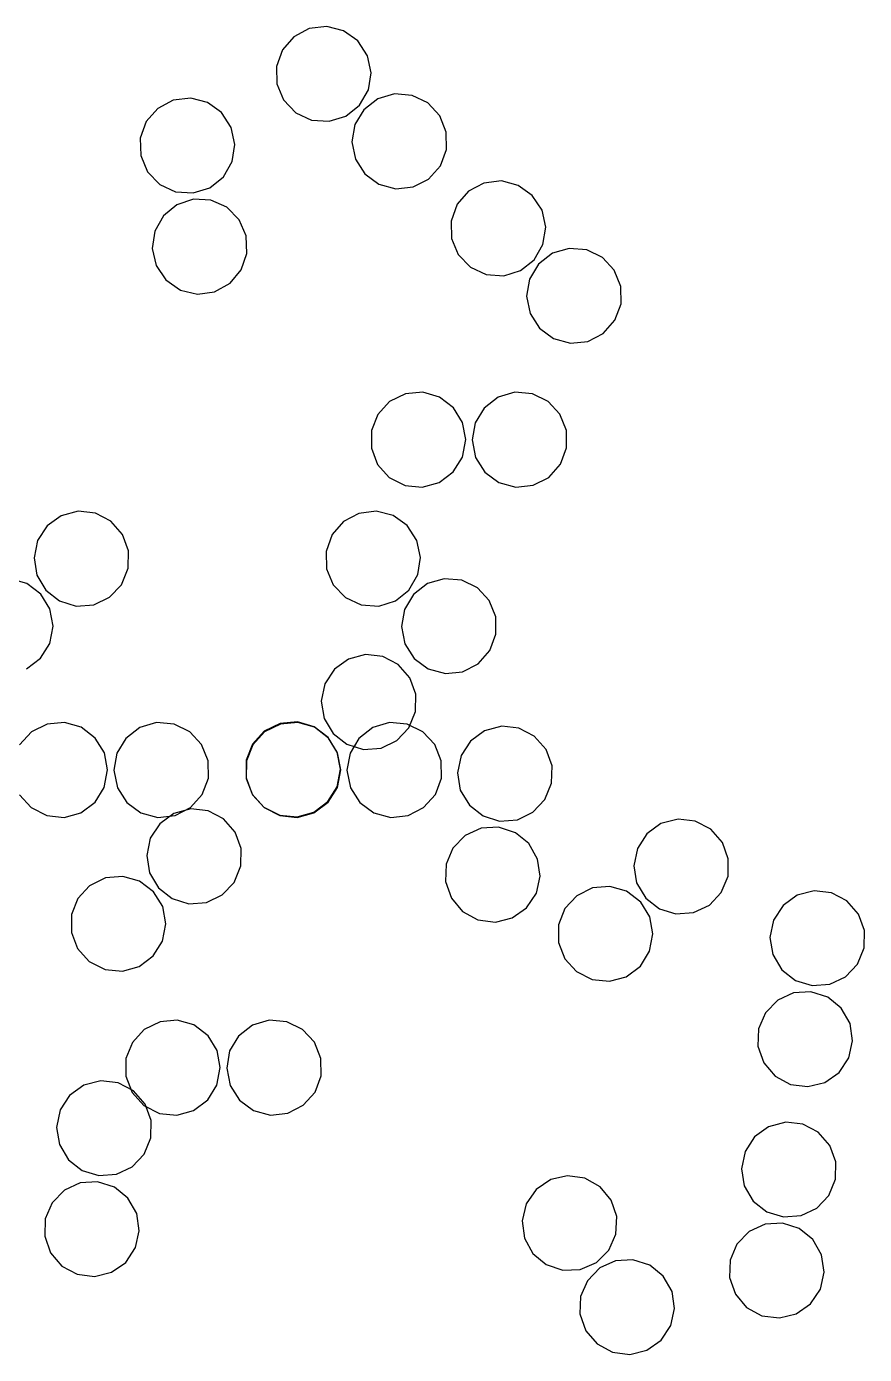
# Model space of a CAD drawing. Header units: metres. Extents: x -382 to 382, y -161 to 360.
# Drawn here: x -274.9 to -186.9, y -34.9 to 104.5 of the extents above; entities that cross this region are included whole.
import ezdxf

# ---------------------------------------------------------------- set-up
doc = ezdxf.new("R2010")
doc.units = ezdxf.units.M

msp = doc.modelspace()

# ---------------------------------------------------------------- linework, layer by layer
for p, q in [((-246.81, 103.47, -623.54), (-248.01, 102.1, -623.54)), ((-245.2, 104.33, -623.54), (-246.81, 103.47, -623.54)), ((-243.35, 104.55, -623.54), (-245.2, 104.33, -623.54)), ((-241.59, 104.09, -623.54), (-243.35, 104.55, -623.54)), ((-240.1, 103.04, -623.54), (-241.59, 104.09, -623.54)), ((-248.01, 102.1, -623.54), (-248.64, 100.34, -623.54)), ((-239.08, 101.48, -623.54), (-240.1, 103.04, -623.54)), ((-238.7, 99.69, -623.54), (-239.08, 101.48, -623.54)), ((-248.64, 100.34, -623.54), (-248.59, 98.52, -623.54)), ((-238.98, 97.89, -623.54), (-238.7, 99.69, -623.54)), ((-248.59, 98.52, -623.54), (-247.89, 96.84, -623.54)), ((-239.92, 96.28, -623.54), (-238.98, 97.89, -623.54)), ((-259.5, 96.8, -623.54), (-261.11, 95.94, -623.54)), ((-257.65, 97.02, -623.54), (-259.5, 96.8, -623.54)), ((-255.89, 96.56, -623.54), (-257.65, 97.02, -623.54)), ((-254.4, 95.51, -623.54), (-255.89, 96.56, -623.54)), ((-247.89, 96.84, -623.54), (-246.6, 95.49, -623.54)), ((-241.35, 95.15, -623.54), (-239.92, 96.28, -623.54)), ((-237.98, 96.95, -623.54), (-239.45, 95.81, -623.54)), ((-236.23, 97.47, -623.54), (-237.98, 96.95, -623.54)), ((-234.37, 97.31, -623.54), (-236.23, 97.47, -623.54)), ((-232.73, 96.52, -623.54), (-234.37, 97.31, -623.54)), ((-231.49, 95.18, -623.54), (-232.73, 96.52, -623.54)), ((-261.11, 95.94, -623.54), (-262.31, 94.57, -623.54)), ((-253.38, 93.95, -623.54), (-254.4, 95.51, -623.54)), ((-246.6, 95.49, -623.54), (-244.95, 94.72, -623.54)), ((-243.09, 94.6, -623.54), (-241.35, 95.15, -623.54)), ((-239.45, 95.81, -623.54), (-240.39, 94.25, -623.54)), ((-230.8, 93.45, -623.54), (-231.49, 95.18, -623.54)), ((-262.31, 94.57, -623.54), (-262.94, 92.81, -623.54)), ((-253, 92.16, -623.54), (-253.38, 93.95, -623.54)), ((-244.95, 94.72, -623.54), (-243.09, 94.6, -623.54)), ((-240.39, 94.25, -623.54), (-240.71, 92.45, -623.54)), ((-262.94, 92.81, -623.54), (-262.89, 90.99, -623.54)), ((-253.28, 90.36, -623.54), (-253, 92.16, -623.54)), ((-240.71, 92.45, -623.54), (-240.34, 90.62, -623.54)), ((-230.78, 91.63, -623.54), (-230.8, 93.45, -623.54)), ((-262.89, 90.99, -623.54), (-262.19, 89.3, -623.54)), ((-231.42, 89.92, -623.54), (-230.78, 91.63, -623.54)), ((-262.19, 89.3, -623.54), (-260.9, 87.96, -623.54)), ((-254.22, 88.75, -623.54), (-253.28, 90.36, -623.54)), ((-240.34, 90.62, -623.54), (-239.36, 89.08, -623.54)), ((-232.66, 88.53, -623.54), (-231.42, 89.92, -623.54)), ((-260.9, 87.96, -623.54), (-259.25, 87.19, -623.54)), ((-255.65, 87.62, -623.54), (-254.22, 88.75, -623.54)), ((-239.36, 89.08, -623.54), (-237.9, 88, -623.54)), ((-237.9, 88, -623.54), (-236.1, 87.51, -623.54)), ((-234.29, 87.7, -623.54), (-232.66, 88.53, -623.54)), ((-226.86, 88.11, -623.54), (-228.47, 87.25, -623.54)), ((-225.01, 88.33, -623.54), (-226.86, 88.11, -623.54)), ((-223.24, 87.87, -623.54), (-225.01, 88.33, -623.54)), ((-259.25, 87.19, -623.54), (-257.39, 87.07, -623.54)), ((-257.39, 87.07, -623.54), (-255.65, 87.62, -623.54)), ((-236.1, 87.51, -623.54), (-234.29, 87.7, -623.54)), ((-228.47, 87.25, -623.54), (-229.66, 85.88, -623.54)), ((-221.76, 86.82, -623.54), (-223.24, 87.87, -623.54)), ((-220.73, 85.26, -623.54), (-221.76, 86.82, -623.54)), ((-259.12, 85.81, -623.54), (-260.52, 84.65, -623.54)), ((-257.35, 86.4, -623.54), (-259.12, 85.81, -623.54)), ((-255.53, 86.31, -623.54), (-257.35, 86.4, -623.54)), ((-253.86, 85.57, -623.54), (-255.53, 86.31, -623.54)), ((-252.55, 84.24, -623.54), (-253.86, 85.57, -623.54)), ((-229.66, 85.88, -623.54), (-230.29, 84.12, -623.54)), ((-220.35, 83.47, -623.54), (-220.73, 85.26, -623.54)), ((-260.52, 84.65, -623.54), (-261.42, 83.07, -623.54)), ((-251.82, 82.57, -623.54), (-252.55, 84.24, -623.54)), ((-230.29, 84.12, -623.54), (-230.24, 82.3, -623.54)), ((-261.42, 83.07, -623.54), (-261.69, 81.22, -623.54)), ((-251.75, 80.71, -623.54), (-251.82, 82.57, -623.54)), ((-220.64, 81.67, -623.54), (-220.35, 83.47, -623.54)), ((-261.69, 81.22, -623.54), (-261.28, 79.45, -623.54)), ((-230.24, 82.3, -623.54), (-229.54, 80.61, -623.54)), ((-221.58, 80.06, -623.54), (-220.64, 81.67, -623.54)), ((-217.89, 81.25, -623.54), (-219.63, 80.73, -623.54)), ((-216.03, 81.09, -623.54), (-217.89, 81.25, -623.54)), ((-214.39, 80.29, -623.54), (-216.03, 81.09, -623.54)), ((-252.34, 78.99, -623.54), (-251.75, 80.71, -623.54)), ((-229.54, 80.61, -623.54), (-228.25, 79.27, -623.54)), ((-223, 78.93, -623.54), (-221.58, 80.06, -623.54)), ((-221.11, 79.59, -623.54), (-222.05, 78.02, -623.54)), ((-219.63, 80.73, -623.54), (-221.11, 79.59, -623.54)), ((-213.15, 78.96, -623.54), (-214.39, 80.29, -623.54)), ((-261.28, 79.45, -623.54), (-260.26, 77.94, -623.54)), ((-253.51, 77.59, -623.54), (-252.34, 78.99, -623.54)), ((-228.25, 79.27, -623.54), (-226.6, 78.5, -623.54)), ((-226.6, 78.5, -623.54), (-224.74, 78.38, -623.54)), ((-224.74, 78.38, -623.54), (-223, 78.93, -623.54)), ((-212.45, 77.23, -623.54), (-213.15, 78.96, -623.54)), ((-260.26, 77.94, -623.54), (-258.72, 76.87, -623.54)), ((-258.72, 76.87, -623.54), (-256.95, 76.45, -623.54)), ((-255.14, 76.69, -623.54), (-253.51, 77.59, -623.54)), ((-222.05, 78.02, -623.54), (-222.36, 76.23, -623.54)), ((-212.44, 75.41, -623.54), (-212.45, 77.23, -623.54)), ((-256.95, 76.45, -623.54), (-255.14, 76.69, -623.54)), ((-222.36, 76.23, -623.54), (-222, 74.4, -623.54)), ((-213.08, 73.7, -623.54), (-212.44, 75.41, -623.54)), ((-222, 74.4, -623.54), (-221.02, 72.86, -623.54)), ((-221.02, 72.86, -623.54), (-219.55, 71.78, -623.54)), ((-214.32, 72.31, -623.54), (-213.08, 73.7, -623.54)), ((-219.55, 71.78, -623.54), (-217.75, 71.29, -623.54)), ((-217.75, 71.29, -623.54), (-215.94, 71.48, -623.54)), ((-215.94, 71.48, -623.54), (-214.32, 72.31, -623.54)), ((-235.09, 65.98, -623.54), (-236.76, 65.15, -623.54)), ((-233.27, 66.14, -623.54), (-235.09, 65.98, -623.54)), ((-231.52, 65.63, -623.54), (-233.27, 66.14, -623.54)), ((-230.04, 64.51, -623.54), (-231.52, 65.63, -623.54)), ((-225.36, 65.61, -623.54), (-226.83, 64.47, -623.54)), ((-223.61, 66.13, -623.54), (-225.36, 65.61, -623.54)), ((-221.75, 65.98, -623.54), (-223.61, 66.13, -623.54)), ((-220.11, 65.18, -623.54), (-221.75, 65.98, -623.54)), ((-236.76, 65.15, -623.54), (-237.99, 63.81, -623.54)), ((-229.08, 62.95, -623.54), (-230.04, 64.51, -623.54)), ((-226.83, 64.47, -623.54), (-227.77, 62.91, -623.54)), ((-218.87, 63.85, -623.54), (-220.11, 65.18, -623.54)), ((-237.99, 63.81, -623.54), (-238.66, 62.11, -623.54)), ((-228.75, 61.16, -623.54), (-229.08, 62.95, -623.54)), ((-227.77, 62.91, -623.54), (-228.09, 61.12, -623.54)), ((-218.18, 62.12, -623.54), (-218.87, 63.85, -623.54)), ((-238.66, 62.11, -623.54), (-238.67, 60.25, -623.54)), ((-218.16, 60.29, -623.54), (-218.18, 62.12, -623.54)), ((-238.67, 60.25, -623.54), (-238.02, 58.55, -623.54)), ((-229.1, 59.33, -623.54), (-228.75, 61.16, -623.54)), ((-228.09, 61.12, -623.54), (-227.72, 59.29, -623.54)), ((-218.8, 58.59, -623.54), (-218.16, 60.29, -623.54)), ((-230.07, 57.78, -623.54), (-229.1, 59.33, -623.54)), ((-227.72, 59.29, -623.54), (-226.74, 57.75, -623.54)), ((-220.04, 57.19, -623.54), (-218.8, 58.59, -623.54)), ((-238.02, 58.55, -623.54), (-236.8, 57.19, -623.54)), ((-236.8, 57.19, -623.54), (-235.13, 56.35, -623.54)), ((-231.56, 56.67, -623.54), (-230.07, 57.78, -623.54)), ((-226.74, 57.75, -623.54), (-225.28, 56.67, -623.54)), ((-221.66, 56.37, -623.54), (-220.04, 57.19, -623.54)), ((-235.13, 56.35, -623.54), (-233.32, 56.18, -623.54)), ((-233.32, 56.18, -623.54), (-231.56, 56.67, -623.54)), ((-225.28, 56.67, -623.54), (-223.48, 56.18, -623.54)), ((-223.48, 56.18, -623.54), (-221.66, 56.37, -623.54)), ((-271.27, 53.16, -623.54), (-272.74, 52.09, -623.54)), ((-269.46, 53.63, -623.54), (-271.27, 53.16, -623.54)), ((-267.65, 53.42, -623.54), (-269.46, 53.63, -623.54)), ((-266.03, 52.58, -623.54), (-267.65, 53.42, -623.54)), ((-240, 53.41, -623.54), (-241.61, 52.55, -623.54)), ((-238.15, 53.63, -623.54), (-240, 53.41, -623.54)), ((-236.38, 53.18, -623.54), (-238.15, 53.63, -623.54)), ((-234.9, 52.12, -623.54), (-236.38, 53.18, -623.54)), ((-272.74, 52.09, -623.54), (-273.73, 50.56, -623.54)), ((-264.8, 51.18, -623.54), (-266.03, 52.58, -623.54)), ((-241.61, 52.55, -623.54), (-242.8, 51.18, -623.54)), ((-233.88, 50.56, -623.54), (-234.9, 52.12, -623.54)), ((-273.73, 50.56, -623.54), (-274.11, 48.73, -623.54)), ((-264.18, 49.47, -623.54), (-264.8, 51.18, -623.54)), ((-242.8, 51.18, -623.54), (-243.43, 49.42, -623.54)), ((-233.5, 48.78, -623.54), (-233.88, 50.56, -623.54)), ((-264.21, 47.64, -623.54), (-264.18, 49.47, -623.54)), ((-243.43, 49.42, -623.54), (-243.38, 47.6, -623.54)), ((-274.11, 48.73, -623.54), (-273.81, 46.93, -623.54)), ((-264.92, 45.92, -623.54), (-264.21, 47.64, -623.54)), ((-243.38, 47.6, -623.54), (-242.69, 45.92, -623.54)), ((-233.78, 46.98, -623.54), (-233.5, 48.78, -623.54)), ((-274.87, 46.05, -623.54), (-276.63, 46.55, -623.54)), ((-273.39, 44.92, -623.54), (-274.87, 46.05, -623.54)), ((-273.81, 46.93, -623.54), (-272.86, 45.33, -623.54)), ((-234.72, 45.36, -623.54), (-233.78, 46.98, -623.54)), ((-232.77, 46.03, -623.54), (-234.25, 44.89, -623.54)), ((-231.03, 46.55, -623.54), (-232.77, 46.03, -623.54)), ((-229.17, 46.4, -623.54), (-231.03, 46.55, -623.54)), ((-227.53, 45.6, -623.54), (-229.17, 46.4, -623.54)), ((-272.44, 43.37, -623.54), (-273.39, 44.92, -623.54)), ((-272.86, 45.33, -623.54), (-271.42, 44.21, -623.54)), ((-266.18, 44.6, -623.54), (-264.92, 45.92, -623.54)), ((-242.69, 45.92, -623.54), (-241.39, 44.57, -623.54)), ((-236.14, 44.23, -623.54), (-234.72, 45.36, -623.54)), ((-234.25, 44.89, -623.54), (-235.19, 43.33, -623.54)), ((-226.29, 44.26, -623.54), (-227.53, 45.6, -623.54)), ((-272.1, 41.58, -623.54), (-272.44, 43.37, -623.54)), ((-271.42, 44.21, -623.54), (-269.68, 43.67, -623.54)), ((-269.68, 43.67, -623.54), (-267.82, 43.81, -623.54)), ((-267.82, 43.81, -623.54), (-266.18, 44.6, -623.54)), ((-241.39, 44.57, -623.54), (-239.74, 43.8, -623.54)), ((-239.74, 43.8, -623.54), (-237.88, 43.68, -623.54)), ((-237.88, 43.68, -623.54), (-236.14, 44.23, -623.54)), ((-235.19, 43.33, -623.54), (-235.5, 41.53, -623.54)), ((-225.59, 42.53, -623.54), (-226.29, 44.26, -623.54)), ((-225.58, 40.71, -623.54), (-225.59, 42.53, -623.54)), ((-272.45, 39.74, -623.54), (-272.1, 41.58, -623.54)), ((-235.5, 41.53, -623.54), (-235.14, 39.7, -623.54)), ((-226.22, 39, -623.54), (-225.58, 40.71, -623.54)), ((-273.42, 38.2, -623.54), (-272.45, 39.74, -623.54)), ((-235.14, 39.7, -623.54), (-234.16, 38.17, -623.54)), ((-274.91, 37.08, -623.54), (-273.42, 38.2, -623.54)), ((-241.08, 38.11, -623.54), (-242.55, 37.03, -623.54)), ((-239.27, 38.58, -623.54), (-241.08, 38.11, -623.54)), ((-237.46, 38.37, -623.54), (-239.27, 38.58, -623.54)), ((-235.85, 37.53, -623.54), (-237.46, 38.37, -623.54)), ((-234.16, 38.17, -623.54), (-232.69, 37.08, -623.54)), ((-227.46, 37.61, -623.54), (-226.22, 39, -623.54)), ((-242.55, 37.03, -623.54), (-243.55, 35.51, -623.54)), ((-234.62, 36.13, -623.54), (-235.85, 37.53, -623.54)), ((-232.69, 37.08, -623.54), (-230.89, 36.59, -623.54)), ((-230.89, 36.59, -623.54), (-229.08, 36.78, -623.54)), ((-229.08, 36.78, -623.54), (-227.46, 37.61, -623.54)), ((-243.55, 35.51, -623.54), (-243.93, 33.68, -623.54)), ((-233.99, 34.42, -623.54), (-234.62, 36.13, -623.54)), ((-243.93, 33.68, -623.54), (-243.63, 31.88, -623.54)), ((-234.03, 32.59, -623.54), (-233.99, 34.42, -623.54)), ((-234.73, 30.87, -623.54), (-234.03, 32.59, -623.54)), ((-272.72, 31.28, -623.54), (-274.39, 30.46, -623.54)), ((-270.9, 31.44, -623.54), (-272.72, 31.28, -623.54)), ((-269.15, 30.94, -623.54), (-270.9, 31.44, -623.54)), ((-267.67, 29.81, -623.54), (-269.15, 30.94, -623.54)), ((-262.99, 30.92, -623.54), (-264.46, 29.77, -623.54)), ((-261.24, 31.44, -623.54), (-262.99, 30.92, -623.54)), ((-259.38, 31.28, -623.54), (-261.24, 31.44, -623.54)), ((-257.74, 30.48, -623.54), (-259.38, 31.28, -623.54)), ((-248.25, 31.34, -623.54), (-249.93, 30.52, -623.54)), ((-248.23, 31.28, -623.54), (-249.9, 30.46, -623.54)), ((-246.44, 31.5, -623.54), (-248.25, 31.34, -623.54)), ((-246.41, 31.44, -623.54), (-248.23, 31.28, -623.54)), ((-244.69, 31, -623.54), (-246.44, 31.5, -623.54)), ((-244.66, 30.94, -623.54), (-246.41, 31.44, -623.54)), ((-243.2, 29.87, -623.54), (-244.69, 31, -623.54)), ((-243.18, 29.81, -623.54), (-244.66, 30.94, -623.54)), ((-243.63, 31.88, -623.54), (-242.67, 30.28, -623.54)), ((-238.5, 30.92, -623.54), (-239.97, 29.77, -623.54)), ((-236.75, 31.44, -623.54), (-238.5, 30.92, -623.54)), ((-234.89, 31.28, -623.54), (-236.75, 31.44, -623.54)), ((-235.99, 29.55, -623.54), (-234.73, 30.87, -623.54)), ((-233.25, 30.48, -623.54), (-234.89, 31.28, -623.54)), ((-224.97, 31.05, -623.54), (-226.78, 30.57, -623.54)), ((-223.16, 30.84, -623.54), (-224.97, 31.05, -623.54)), ((-221.55, 30, -623.54), (-223.16, 30.84, -623.54)), ((-274.39, 30.46, -623.54), (-275.62, 29.11, -623.54)), ((-266.71, 28.25, -623.54), (-267.67, 29.81, -623.54)), ((-264.46, 29.77, -623.54), (-265.4, 28.21, -623.54)), ((-256.5, 29.15, -623.54), (-257.74, 30.48, -623.54)), ((-249.93, 30.52, -623.54), (-251.16, 29.18, -623.54)), ((-249.9, 30.46, -623.54), (-251.13, 29.11, -623.54)), ((-242.25, 28.32, -623.54), (-243.2, 29.87, -623.54)), ((-242.23, 28.25, -623.54), (-243.18, 29.81, -623.54)), ((-242.67, 30.28, -623.54), (-241.24, 29.16, -623.54)), ((-239.97, 29.77, -623.54), (-240.91, 28.21, -623.54)), ((-237.63, 28.76, -623.54), (-235.99, 29.55, -623.54)), ((-232.01, 29.15, -623.54), (-233.25, 30.48, -623.54)), ((-228.25, 29.5, -623.54), (-229.25, 27.98, -623.54)), ((-226.78, 30.57, -623.54), (-228.25, 29.5, -623.54)), ((-220.32, 28.6, -623.54), (-221.55, 30, -623.54)), ((-266.38, 26.46, -623.54), (-266.71, 28.25, -623.54)), ((-265.4, 28.21, -623.54), (-265.71, 26.42, -623.54)), ((-255.81, 27.42, -623.54), (-256.5, 29.15, -623.54)), ((-251.16, 29.18, -623.54), (-251.83, 27.48, -623.54)), ((-251.13, 29.11, -623.54), (-251.8, 27.42, -623.54)), ((-241.92, 26.53, -623.54), (-242.25, 28.32, -623.54)), ((-241.89, 26.46, -623.54), (-242.23, 28.25, -623.54)), ((-241.24, 29.16, -623.54), (-239.49, 28.62, -623.54)), ((-240.91, 28.21, -623.54), (-241.23, 26.42, -623.54)), ((-239.49, 28.62, -623.54), (-237.63, 28.76, -623.54)), ((-231.32, 27.42, -623.54), (-232.01, 29.15, -623.54)), ((-229.25, 27.98, -623.54), (-229.63, 26.15, -623.54)), ((-219.69, 26.89, -623.54), (-220.32, 28.6, -623.54)), ((-255.79, 25.6, -623.54), (-255.81, 27.42, -623.54)), ((-251.83, 27.48, -623.54), (-251.83, 25.62, -623.54)), ((-251.8, 27.42, -623.54), (-251.81, 25.55, -623.54)), ((-242.27, 24.69, -623.54), (-241.92, 26.53, -623.54)), ((-231.3, 25.6, -623.54), (-231.32, 27.42, -623.54)), ((-219.73, 25.06, -623.54), (-219.69, 26.89, -623.54)), ((-266.73, 24.63, -623.54), (-266.38, 26.46, -623.54)), ((-265.71, 26.42, -623.54), (-265.35, 24.59, -623.54)), ((-256.43, 23.89, -623.54), (-255.79, 25.6, -623.54)), ((-251.83, 25.62, -623.54), (-251.18, 23.91, -623.54)), ((-251.81, 25.55, -623.54), (-251.16, 23.85, -623.54)), ((-242.24, 24.63, -623.54), (-241.89, 26.46, -623.54)), ((-241.23, 26.42, -623.54), (-240.86, 24.59, -623.54)), ((-231.94, 23.89, -623.54), (-231.3, 25.6, -623.54)), ((-229.63, 26.15, -623.54), (-229.33, 24.35, -623.54)), ((-275.64, 23.85, -623.54), (-274.42, 22.5, -623.54)), ((-267.69, 23.08, -623.54), (-266.73, 24.63, -623.54)), ((-265.35, 24.59, -623.54), (-264.37, 23.05, -623.54)), ((-257.67, 22.5, -623.54), (-256.43, 23.89, -623.54)), ((-251.18, 23.91, -623.54), (-249.96, 22.56, -623.54)), ((-251.16, 23.85, -623.54), (-249.94, 22.5, -623.54)), ((-243.23, 23.15, -623.54), (-242.27, 24.69, -623.54)), ((-243.21, 23.08, -623.54), (-242.24, 24.63, -623.54)), ((-240.86, 24.59, -623.54), (-239.88, 23.05, -623.54)), ((-233.18, 22.5, -623.54), (-231.94, 23.89, -623.54)), ((-229.33, 24.35, -623.54), (-228.37, 22.75, -623.54)), ((-220.43, 23.34, -623.54), (-219.73, 25.06, -623.54)), ((-274.42, 22.5, -623.54), (-272.76, 21.66, -623.54)), ((-269.19, 21.97, -623.54), (-267.69, 23.08, -623.54)), ((-264.37, 23.05, -623.54), (-262.9, 21.97, -623.54)), ((-257.62, 22.36, -623.54), (-259.42, 21.88, -623.54)), ((-259.29, 21.67, -623.54), (-257.67, 22.5, -623.54)), ((-255.81, 22.15, -623.54), (-257.62, 22.36, -623.54)), ((-249.96, 22.56, -623.54), (-248.3, 21.72, -623.54)), ((-249.94, 22.5, -623.54), (-248.27, 21.66, -623.54)), ((-244.73, 22.03, -623.54), (-243.23, 23.15, -623.54)), ((-244.7, 21.97, -623.54), (-243.21, 23.08, -623.54)), ((-239.88, 23.05, -623.54), (-238.42, 21.97, -623.54)), ((-234.81, 21.67, -623.54), (-233.18, 22.5, -623.54)), ((-228.37, 22.75, -623.54), (-226.94, 21.63, -623.54)), ((-221.69, 22.02, -623.54), (-220.43, 23.34, -623.54)), ((-272.76, 21.66, -623.54), (-270.94, 21.48, -623.54)), ((-270.94, 21.48, -623.54), (-269.19, 21.97, -623.54)), ((-262.9, 21.97, -623.54), (-261.1, 21.48, -623.54)), ((-261.1, 21.48, -623.54), (-259.29, 21.67, -623.54)), ((-259.42, 21.88, -623.54), (-260.9, 20.81, -623.54)), ((-254.19, 21.31, -623.54), (-255.81, 22.15, -623.54)), ((-252.96, 19.91, -623.54), (-254.19, 21.31, -623.54)), ((-248.3, 21.72, -623.54), (-246.48, 21.55, -623.54)), ((-248.27, 21.66, -623.54), (-246.46, 21.48, -623.54)), ((-246.48, 21.55, -623.54), (-244.73, 22.03, -623.54)), ((-246.46, 21.48, -623.54), (-244.7, 21.97, -623.54)), ((-238.42, 21.97, -623.54), (-236.62, 21.48, -623.54)), ((-236.62, 21.48, -623.54), (-234.81, 21.67, -623.54)), ((-226.94, 21.63, -623.54), (-225.19, 21.09, -623.54)), ((-225.19, 21.09, -623.54), (-223.33, 21.23, -623.54)), ((-223.33, 21.23, -623.54), (-221.69, 22.02, -623.54)), ((-206.45, 21.29, -623.54), (-208.25, 20.82, -623.54)), ((-204.64, 21.08, -623.54), (-206.45, 21.29, -623.54)), ((-203.02, 20.24, -623.54), (-204.64, 21.08, -623.54)), ((-260.9, 20.81, -623.54), (-261.89, 19.29, -623.54)), ((-252.34, 18.2, -623.54), (-252.96, 19.91, -623.54)), ((-228.8, 19.57, -623.54), (-230.1, 18.24, -623.54)), ((-227.14, 20.33, -623.54), (-228.8, 19.57, -623.54)), ((-225.32, 20.44, -623.54), (-227.14, 20.33, -623.54)), ((-223.54, 19.87, -623.54), (-225.32, 20.44, -623.54)), ((-222.13, 18.72, -623.54), (-223.54, 19.87, -623.54)), ((-209.72, 19.75, -623.54), (-210.72, 18.22, -623.54)), ((-208.25, 20.82, -623.54), (-209.72, 19.75, -623.54)), ((-201.79, 18.84, -623.54), (-203.02, 20.24, -623.54)), ((-261.89, 19.29, -623.54), (-262.27, 17.46, -623.54)), ((-252.37, 16.37, -623.54), (-252.34, 18.2, -623.54)), ((-230.1, 18.24, -623.54), (-230.81, 16.56, -623.54)), ((-221.2, 17.1, -623.54), (-222.13, 18.72, -623.54)), ((-210.72, 18.22, -623.54), (-211.1, 16.39, -623.54)), ((-201.17, 17.13, -623.54), (-201.79, 18.84, -623.54)), ((-262.27, 17.46, -623.54), (-261.97, 15.66, -623.54)), ((-220.94, 15.3, -623.54), (-221.2, 17.1, -623.54)), ((-201.2, 15.31, -623.54), (-201.17, 17.13, -623.54)), ((-261.97, 15.66, -623.54), (-261.02, 14.06, -623.54)), ((-253.08, 14.65, -623.54), (-252.37, 16.37, -623.54)), ((-230.81, 16.56, -623.54), (-230.88, 14.74, -623.54)), ((-211.1, 16.39, -623.54), (-210.8, 14.59, -623.54)), ((-268.27, 14.3, -623.54), (-269.5, 12.95, -623.54)), ((-266.6, 15.12, -623.54), (-268.27, 14.3, -623.54)), ((-264.78, 15.28, -623.54), (-266.6, 15.12, -623.54)), ((-263.03, 14.78, -623.54), (-264.78, 15.28, -623.54)), ((-261.55, 13.65, -623.54), (-263.03, 14.78, -623.54)), ((-261.02, 14.06, -623.54), (-259.58, 12.94, -623.54)), ((-254.33, 13.33, -623.54), (-253.08, 14.65, -623.54)), ((-230.88, 14.74, -623.54), (-230.26, 12.98, -623.54)), ((-221.33, 13.52, -623.54), (-220.94, 15.3, -623.54)), ((-215.43, 14.06, -623.54), (-217.1, 13.23, -623.54)), ((-213.61, 14.21, -623.54), (-215.43, 14.06, -623.54)), ((-211.86, 13.71, -623.54), (-213.61, 14.21, -623.54)), ((-210.8, 14.59, -623.54), (-209.84, 12.99, -623.54)), ((-201.91, 13.58, -623.54), (-201.2, 15.31, -623.54)), ((-269.5, 12.95, -623.54), (-270.17, 11.26, -623.54)), ((-260.59, 12.1, -623.54), (-261.55, 13.65, -623.54)), ((-259.58, 12.94, -623.54), (-257.84, 12.4, -623.54)), ((-255.98, 12.54, -623.54), (-254.33, 13.33, -623.54)), ((-230.26, 12.98, -623.54), (-229.08, 11.59, -623.54)), ((-222.37, 11.97, -623.54), (-221.33, 13.52, -623.54)), ((-217.1, 13.23, -623.54), (-218.33, 11.89, -623.54)), ((-210.37, 12.58, -623.54), (-211.86, 13.71, -623.54)), ((-209.42, 11.03, -623.54), (-210.37, 12.58, -623.54)), ((-209.84, 12.99, -623.54), (-208.41, 11.87, -623.54)), ((-203.16, 12.26, -623.54), (-201.91, 13.58, -623.54)), ((-193.95, 13.29, -623.54), (-195.42, 12.22, -623.54)), ((-192.15, 13.76, -623.54), (-193.95, 13.29, -623.54)), ((-190.34, 13.55, -623.54), (-192.15, 13.76, -623.54)), ((-188.72, 12.71, -623.54), (-190.34, 13.55, -623.54)), ((-187.49, 11.31, -623.54), (-188.72, 12.71, -623.54)), ((-270.17, 11.26, -623.54), (-270.18, 9.39, -623.54)), ((-260.26, 10.31, -623.54), (-260.59, 12.1, -623.54)), ((-257.84, 12.4, -623.54), (-255.98, 12.54, -623.54)), ((-229.08, 11.59, -623.54), (-227.48, 10.72, -623.54)), ((-223.86, 10.92, -623.54), (-222.37, 11.97, -623.54)), ((-218.33, 11.89, -623.54), (-219, 10.19, -623.54)), ((-208.41, 11.87, -623.54), (-206.67, 11.34, -623.54)), ((-206.67, 11.34, -623.54), (-204.81, 11.47, -623.54)), ((-204.81, 11.47, -623.54), (-203.16, 12.26, -623.54)), ((-195.42, 12.22, -623.54), (-196.42, 10.69, -623.54)), ((-186.87, 9.6, -623.54), (-187.49, 11.31, -623.54)), ((-260.61, 8.47, -623.54), (-260.26, 10.31, -623.54)), ((-227.48, 10.72, -623.54), (-225.63, 10.48, -623.54)), ((-225.63, 10.48, -623.54), (-223.86, 10.92, -623.54)), ((-219, 10.19, -623.54), (-219.01, 8.33, -623.54)), ((-209.09, 9.24, -623.54), (-209.42, 11.03, -623.54)), ((-196.42, 10.69, -623.54), (-196.8, 8.86, -623.54)), ((-270.18, 9.39, -623.54), (-269.53, 7.69, -623.54)), ((-261.58, 6.93, -623.54), (-260.61, 8.47, -623.54)), ((-209.44, 7.41, -623.54), (-209.09, 9.24, -623.54)), ((-196.8, 8.86, -623.54), (-196.5, 7.06, -623.54)), ((-186.9, 7.77, -623.54), (-186.87, 9.6, -623.54)), ((-269.53, 7.69, -623.54), (-268.31, 6.34, -623.54)), ((-219.01, 8.33, -623.54), (-218.35, 6.63, -623.54)), ((-210.4, 5.86, -623.54), (-209.44, 7.41, -623.54)), ((-196.5, 7.06, -623.54), (-195.54, 5.46, -623.54)), ((-187.61, 6.05, -623.54), (-186.9, 7.77, -623.54)), ((-268.31, 6.34, -623.54), (-266.64, 5.5, -623.54)), ((-264.83, 5.32, -623.54), (-263.07, 5.81, -623.54)), ((-263.07, 5.81, -623.54), (-261.58, 6.93, -623.54)), ((-218.35, 6.63, -623.54), (-217.13, 5.27, -623.54)), ((-211.9, 4.74, -623.54), (-210.4, 5.86, -623.54)), ((-188.86, 4.73, -623.54), (-187.61, 6.05, -623.54)), ((-266.64, 5.5, -623.54), (-264.83, 5.32, -623.54)), ((-217.13, 5.27, -623.54), (-215.47, 4.43, -623.54)), ((-215.47, 4.43, -623.54), (-213.65, 4.26, -623.54)), ((-213.65, 4.26, -623.54), (-211.9, 4.74, -623.54)), ((-195.54, 5.46, -623.54), (-194.11, 4.34, -623.54)), ((-194.11, 4.34, -623.54), (-192.37, 3.8, -623.54)), ((-190.51, 3.94, -623.54), (-188.86, 4.73, -623.54)), ((-194.31, 3.04, -623.54), (-195.97, 2.28, -623.54)), ((-192.49, 3.15, -623.54), (-194.31, 3.04, -623.54)), ((-190.72, 2.58, -623.54), (-192.49, 3.15, -623.54)), ((-192.37, 3.8, -623.54), (-190.51, 3.94, -623.54)), ((-195.97, 2.28, -623.54), (-197.27, 0.95, -623.54)), ((-189.3, 1.43, -623.54), (-190.72, 2.58, -623.54)), ((-188.38, -0.19, -623.54), (-189.3, 1.43, -623.54)), ((-260.87, 0.01, -623.54), (-262.55, -0.82, -623.54)), ((-259.06, 0.17, -623.54), (-260.87, 0.01, -623.54)), ((-257.31, -0.33, -623.54), (-259.06, 0.17, -623.54)), ((-249.4, 0.16, -623.54), (-251.14, -0.35, -623.54)), ((-247.54, 0.01, -623.54), (-249.4, 0.16, -623.54)), ((-245.9, -0.79, -623.54), (-247.54, 0.01, -623.54)), ((-197.27, 0.95, -623.54), (-197.99, -0.73, -623.54)), ((-262.55, -0.82, -623.54), (-263.78, -2.16, -623.54)), ((-255.82, -1.46, -623.54), (-257.31, -0.33, -623.54)), ((-251.14, -0.35, -623.54), (-252.62, -1.5, -623.54)), ((-244.65, -2.12, -623.54), (-245.9, -0.79, -623.54)), ((-197.99, -0.73, -623.54), (-198.05, -2.55, -623.54)), ((-188.11, -1.99, -623.54), (-188.38, -0.19, -623.54)), ((-263.78, -2.16, -623.54), (-264.45, -3.85, -623.54)), ((-254.87, -3.02, -623.54), (-255.82, -1.46, -623.54)), ((-252.62, -1.5, -623.54), (-253.56, -3.06, -623.54)), ((-243.96, -3.85, -623.54), (-244.65, -2.12, -623.54)), ((-198.05, -2.55, -623.54), (-197.44, -4.31, -623.54)), ((-188.5, -3.77, -623.54), (-188.11, -1.99, -623.54)), ((-264.45, -3.85, -623.54), (-264.45, -5.72, -623.54)), ((-254.54, -4.81, -623.54), (-254.87, -3.02, -623.54)), ((-253.56, -3.06, -623.54), (-253.87, -4.85, -623.54)), ((-243.95, -5.68, -623.54), (-243.96, -3.85, -623.54)), ((-189.54, -5.32, -623.54), (-188.5, -3.77, -623.54)), ((-254.89, -6.64, -623.54), (-254.54, -4.81, -623.54)), ((-253.87, -4.85, -623.54), (-253.51, -6.68, -623.54)), ((-197.44, -4.31, -623.54), (-196.25, -5.7, -623.54)), ((-191.03, -6.37, -623.54), (-189.54, -5.32, -623.54)), ((-268.89, -6.66, -623.54), (-270.37, -7.73, -623.54)), ((-267.09, -6.19, -623.54), (-268.89, -6.66, -623.54)), ((-265.28, -6.4, -623.54), (-267.09, -6.19, -623.54)), ((-263.66, -7.24, -623.54), (-265.28, -6.4, -623.54)), ((-264.45, -5.72, -623.54), (-263.8, -7.42, -623.54)), ((-255.85, -8.19, -623.54), (-254.89, -6.64, -623.54)), ((-253.51, -6.68, -623.54), (-252.53, -8.22, -623.54)), ((-244.58, -7.38, -623.54), (-243.95, -5.68, -623.54)), ((-196.25, -5.7, -623.54), (-194.65, -6.57, -623.54)), ((-194.65, -6.57, -623.54), (-192.8, -6.81, -623.54)), ((-192.8, -6.81, -623.54), (-191.03, -6.37, -623.54)), ((-270.37, -7.73, -623.54), (-271.36, -9.26, -623.54)), ((-263.8, -7.42, -623.54), (-262.58, -8.78, -623.54)), ((-262.43, -8.64, -623.54), (-263.66, -7.24, -623.54)), ((-257.35, -9.3, -623.54), (-255.85, -8.19, -623.54)), ((-252.53, -8.22, -623.54), (-251.06, -9.3, -623.54)), ((-245.83, -8.77, -623.54), (-244.58, -7.38, -623.54)), ((-271.36, -9.26, -623.54), (-271.74, -11.09, -623.54)), ((-262.58, -8.78, -623.54), (-260.92, -9.62, -623.54)), ((-261.81, -10.35, -623.54), (-262.43, -8.64, -623.54)), ((-260.92, -9.62, -623.54), (-259.1, -9.79, -623.54)), ((-259.1, -9.79, -623.54), (-257.35, -9.3, -623.54)), ((-251.06, -9.3, -623.54), (-249.26, -9.79, -623.54)), ((-249.26, -9.79, -623.54), (-247.45, -9.6, -623.54)), ((-247.45, -9.6, -623.54), (-245.83, -8.77, -623.54)), ((-271.74, -11.09, -623.54), (-271.44, -12.89, -623.54)), ((-261.84, -12.18, -623.54), (-261.81, -10.35, -623.54)), ((-196.95, -11.02, -623.54), (-198.42, -12.09, -623.54)), ((-195.14, -10.54, -623.54), (-196.95, -11.02, -623.54)), ((-193.33, -10.75, -623.54), (-195.14, -10.54, -623.54)), ((-191.72, -11.59, -623.54), (-193.33, -10.75, -623.54)), ((-262.55, -13.9, -623.54), (-261.84, -12.18, -623.54)), ((-198.42, -12.09, -623.54), (-199.41, -13.62, -623.54)), ((-190.49, -12.99, -623.54), (-191.72, -11.59, -623.54)), ((-271.44, -12.89, -623.54), (-270.49, -14.49, -623.54)), ((-263.8, -15.22, -623.54), (-262.55, -13.9, -623.54)), ((-199.41, -13.62, -623.54), (-199.8, -15.44, -623.54)), ((-189.86, -14.71, -623.54), (-190.49, -12.99, -623.54)), ((-270.49, -14.49, -623.54), (-269.05, -15.61, -623.54)), ((-265.45, -16.01, -623.54), (-263.8, -15.22, -623.54)), ((-189.9, -16.53, -623.54), (-189.86, -14.71, -623.54)), ((-269.05, -15.61, -623.54), (-267.31, -16.14, -623.54)), ((-267.31, -16.14, -623.54), (-265.45, -16.01, -623.54)), ((-219.83, -16.57, -623.54), (-221.37, -17.61, -623.54)), ((-218.05, -16.16, -623.54), (-219.83, -16.57, -623.54)), ((-216.25, -16.41, -623.54), (-218.05, -16.16, -623.54)), ((-214.62, -17.33, -623.54), (-216.25, -16.41, -623.54)), ((-199.8, -15.44, -623.54), (-199.49, -17.24, -623.54)), ((-190.6, -18.26, -623.54), (-189.9, -16.53, -623.54)), ((-270.91, -17.67, -623.54), (-272.21, -19, -623.54)), ((-269.25, -16.91, -623.54), (-270.91, -17.67, -623.54)), ((-267.43, -16.8, -623.54), (-269.25, -16.91, -623.54)), ((-265.66, -17.37, -623.54), (-267.43, -16.8, -623.54)), ((-264.24, -18.52, -623.54), (-265.66, -17.37, -623.54)), ((-221.37, -17.61, -623.54), (-222.4, -19.12, -623.54)), ((-213.46, -18.73, -623.54), (-214.62, -17.33, -623.54)), ((-199.49, -17.24, -623.54), (-198.54, -18.84, -623.54)), ((-272.21, -19, -623.54), (-272.93, -20.68, -623.54)), ((-263.32, -20.14, -623.54), (-264.24, -18.52, -623.54)), ((-222.4, -19.12, -623.54), (-222.83, -20.89, -623.54)), ((-212.89, -20.46, -623.54), (-213.46, -18.73, -623.54)), ((-198.54, -18.84, -623.54), (-197.11, -19.97, -623.54)), ((-191.86, -19.58, -623.54), (-190.6, -18.26, -623.54)), ((-272.93, -20.68, -623.54), (-272.99, -22.5, -623.54)), ((-263.05, -21.94, -623.54), (-263.32, -20.14, -623.54)), ((-222.83, -20.89, -623.54), (-222.58, -22.74, -623.54)), ((-212.98, -22.32, -623.54), (-212.89, -20.46, -623.54)), ((-197.11, -19.97, -623.54), (-195.36, -20.5, -623.54)), ((-195.36, -20.5, -623.54), (-193.5, -20.36, -623.54)), ((-193.5, -20.36, -623.54), (-191.86, -19.58, -623.54)), ((-263.44, -23.72, -623.54), (-263.05, -21.94, -623.54)), ((-198.97, -22.02, -623.54), (-200.27, -23.36, -623.54)), ((-197.31, -21.27, -623.54), (-198.97, -22.02, -623.54)), ((-195.49, -21.16, -623.54), (-197.31, -21.27, -623.54)), ((-193.71, -21.72, -623.54), (-195.49, -21.16, -623.54)), ((-192.3, -22.87, -623.54), (-193.71, -21.72, -623.54)), ((-272.99, -22.5, -623.54), (-272.38, -24.26, -623.54)), ((-222.58, -22.74, -623.54), (-221.7, -24.33, -623.54)), ((-213.72, -23.99, -623.54), (-212.98, -22.32, -623.54)), ((-200.27, -23.36, -623.54), (-200.98, -25.03, -623.54)), ((-191.37, -24.49, -623.54), (-192.3, -22.87, -623.54)), ((-272.38, -24.26, -623.54), (-271.19, -25.65, -623.54)), ((-264.48, -25.27, -623.54), (-263.44, -23.72, -623.54)), ((-221.7, -24.33, -623.54), (-220.3, -25.5, -623.54)), ((-215.01, -25.28, -623.54), (-213.72, -23.99, -623.54)), ((-213.01, -25.1, -623.54), (-214.67, -25.85, -623.54)), ((-211.19, -24.99, -623.54), (-213.01, -25.1, -623.54)), ((-209.41, -25.56, -623.54), (-211.19, -24.99, -623.54)), ((-200.98, -25.03, -623.54), (-201.05, -26.85, -623.54)), ((-191.1, -26.29, -623.54), (-191.37, -24.49, -623.54)), ((-271.19, -25.65, -623.54), (-269.59, -26.52, -623.54)), ((-267.74, -26.75, -623.54), (-265.97, -26.31, -623.54)), ((-265.97, -26.31, -623.54), (-264.48, -25.27, -623.54)), ((-220.3, -25.5, -623.54), (-218.54, -26.1, -623.54)), ((-218.54, -26.1, -623.54), (-216.72, -26.03, -623.54)), ((-216.72, -26.03, -623.54), (-215.01, -25.28, -623.54)), ((-214.67, -25.85, -623.54), (-215.97, -27.19, -623.54)), ((-208, -26.7, -623.54), (-209.41, -25.56, -623.54)), ((-191.5, -28.07, -623.54), (-191.1, -26.29, -623.54)), ((-269.59, -26.52, -623.54), (-267.74, -26.75, -623.54)), ((-215.97, -27.19, -623.54), (-216.68, -28.86, -623.54)), ((-207.07, -28.32, -623.54), (-208, -26.7, -623.54)), ((-201.05, -26.85, -623.54), (-200.43, -28.62, -623.54)), ((-216.68, -28.86, -623.54), (-216.75, -30.68, -623.54)), ((-206.81, -30.13, -623.54), (-207.07, -28.32, -623.54)), ((-200.43, -28.62, -623.54), (-199.25, -30, -623.54)), ((-192.54, -29.62, -623.54), (-191.5, -28.07, -623.54)), ((-216.75, -30.68, -623.54), (-216.13, -32.45, -623.54)), ((-207.2, -31.9, -623.54), (-206.81, -30.13, -623.54)), ((-199.25, -30, -623.54), (-197.65, -30.87, -623.54)), ((-195.8, -31.11, -623.54), (-194.03, -30.67, -623.54)), ((-194.03, -30.67, -623.54), (-192.54, -29.62, -623.54)), ((-208.24, -33.45, -623.54), (-207.2, -31.9, -623.54)), ((-197.65, -30.87, -623.54), (-195.8, -31.11, -623.54)), ((-216.13, -32.45, -623.54), (-214.95, -33.83, -623.54)), ((-209.73, -34.5, -623.54), (-208.24, -33.45, -623.54)), ((-214.95, -33.83, -623.54), (-213.35, -34.7, -623.54)), ((-213.35, -34.7, -623.54), (-211.5, -34.94, -623.54)), ((-211.5, -34.94, -623.54), (-209.73, -34.5, -623.54))]:
    msp.add_line(p, q)

doc.saveas('drawing.dxf')
